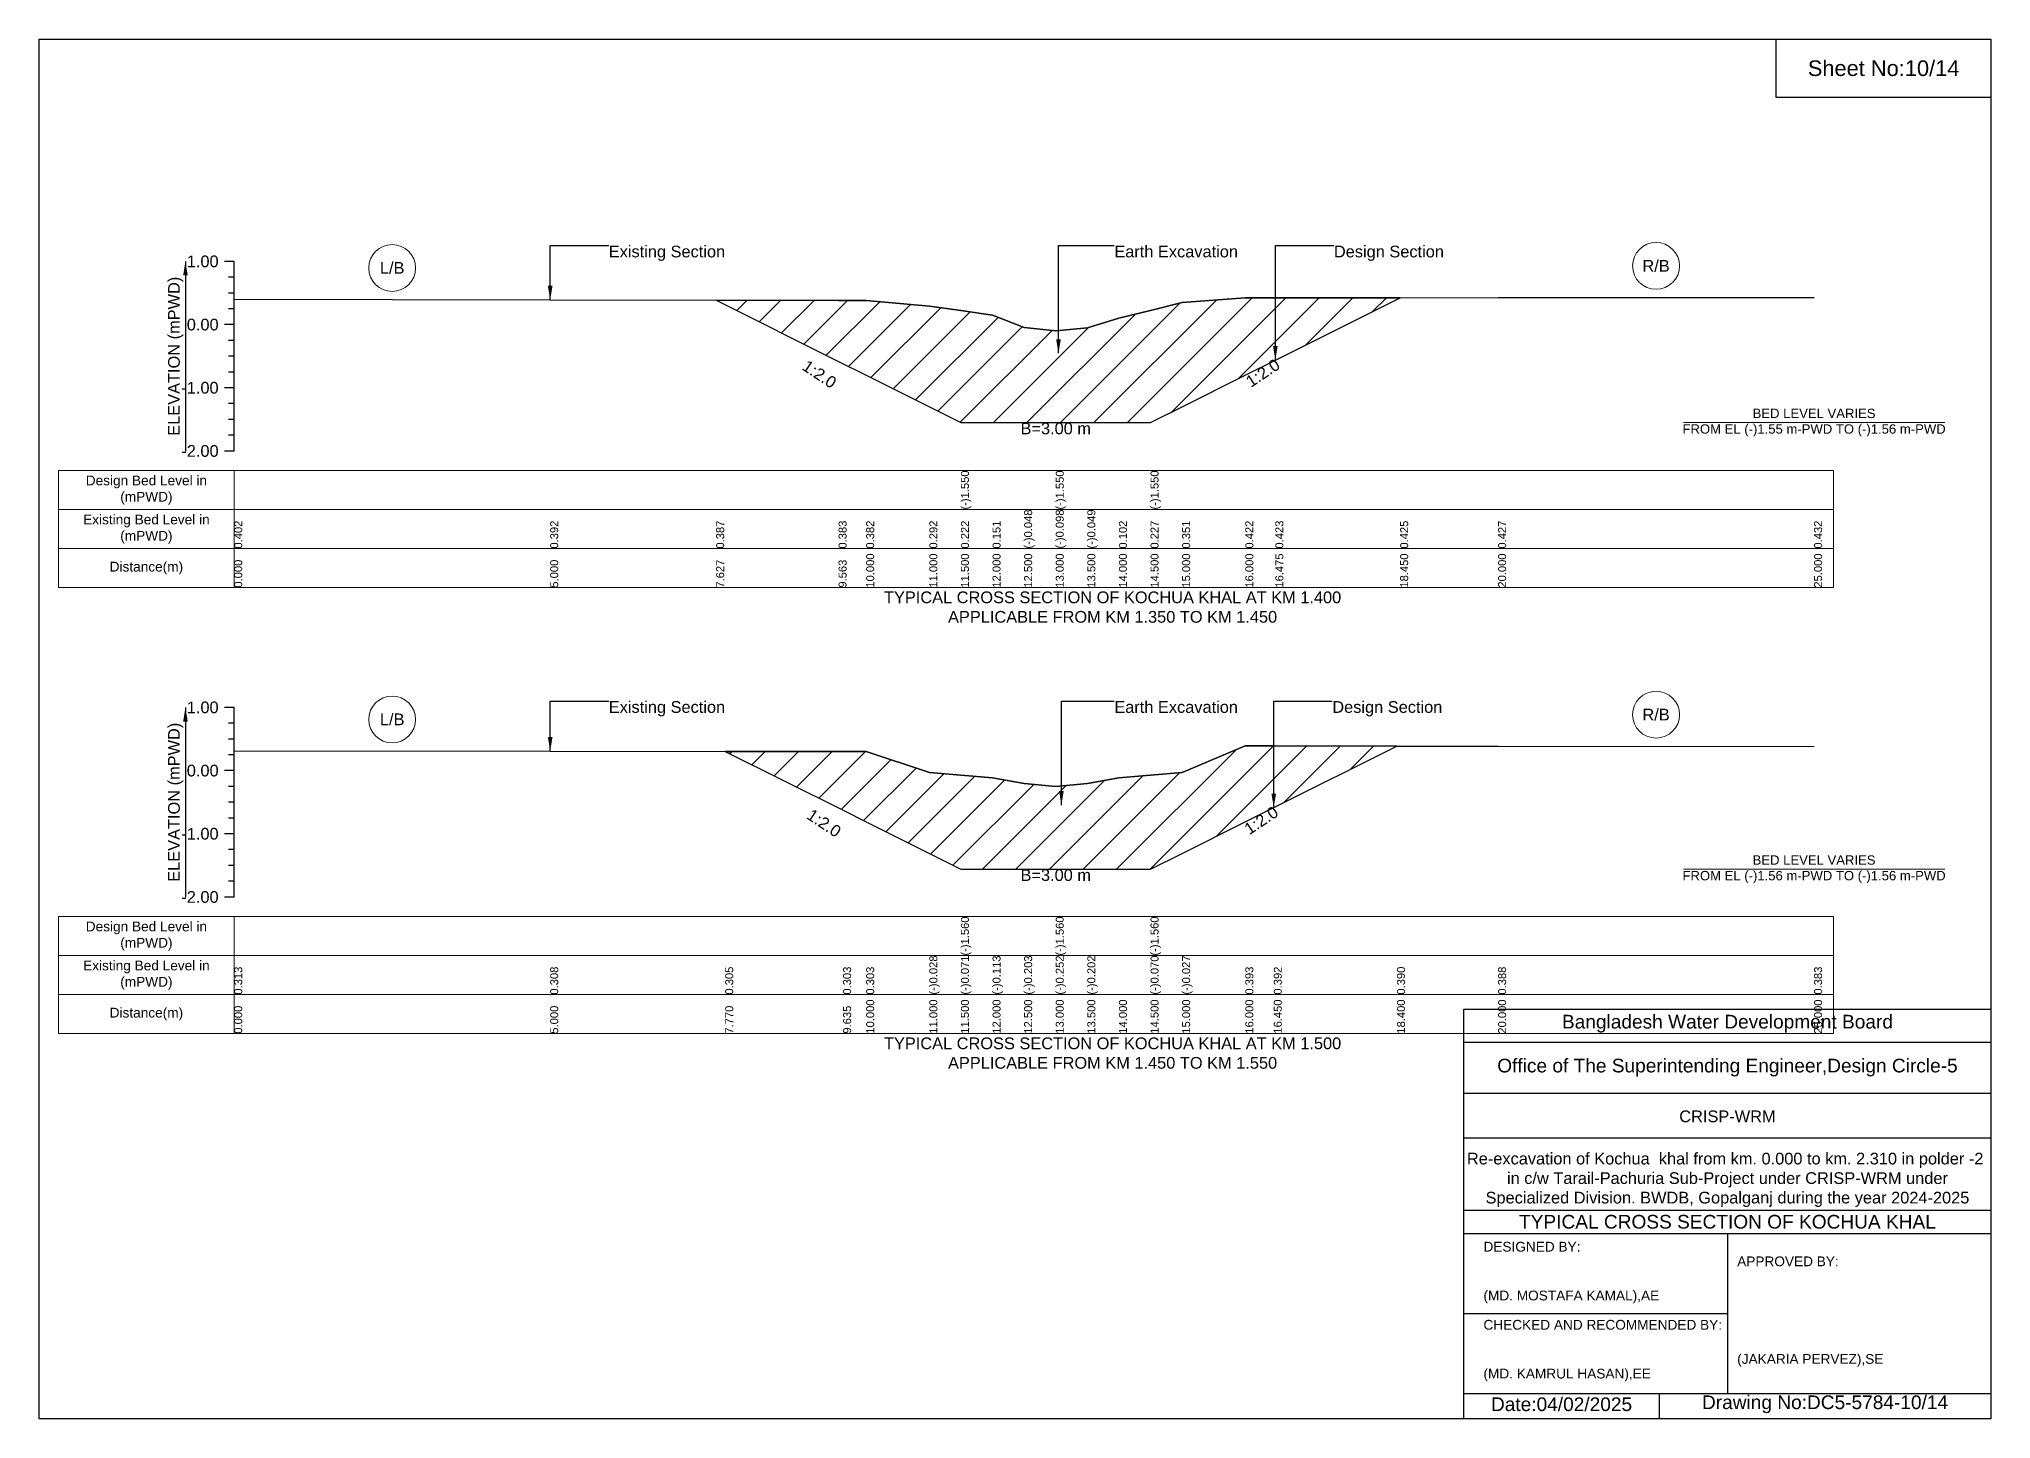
# Model space of a CAD drawing. Header units: inches. Extents: x 91000 to 258000, y -5743 to 6664.
# Drawn here: x 200000 to 208000, y -5656 to 0 of the extents above; entities that cross this region are included whole.
import ezdxf

# ---------------------------------------------------------------- set-up
doc = ezdxf.new("R2010")
doc.units = ezdxf.units.IN
doc.header["$LTSCALE"] = 7
doc.header["$MEASUREMENT"] = 0
for name, color, linetype, lineweight in [('Cross section Data Border', 7, 'Continuous', 9), ('Cross Section Labels', 7, 'Continuous', 9), ('Existing_Bed_Level for Xsection', 7, 'Continuous', 25)]:
    doc.layers.add(name, color=color, linetype=linetype, lineweight=lineweight)
doc.styles.get("Standard").update_dxf_attribs({"font": 'arial.ttf'})
doc.dimstyles.get("Standard").update_dxf_attribs({"dimtxt": 0.18, "dimasz": 0.18, "dimexe": 0.18, "dimexo": 0.0625, "dimgap": 0.09, "dimtad": 0, "dimtih": 1, "dimtoh": 1, "dimdec": 4, "dimzin": 0, "dimdsep": 46, "dimtxsty": 'Standard', "dimcen": 0.09, "dimadec": 0, "dimazin": 0, "dimtfac": 1, "dimtdec": 4, "dimtofl": 0, "dimtmove": 0, "dimatfit": 3, "dimfxl": 1, "dimtolj": 1, "dimtzin": 0, "dimarcsym": 0})

msp = doc.modelspace()

# ---------------------------------------------------------------- hatches: boundary and pattern name
at = {"layer": 'Existing_Bed_Level for Xsection'}
h = msp.add_hatch(dxfattribs=at)
h.set_pattern_fill('ANSI31', color=256, scale=777, style=0)
h.paths.add_polyline_path([(202775.3, -1070.5), (203276.9, -1321.3), (203390, -1377.8), (203649, -1507.3), (203778.5, -1572.1), (203908, -1572.1), (204037.5, -1572.1), (204167, -1572.1), (204296.5, -1572.1), (204426, -1572.1), (204555.5, -1572.1), (204685, -1507.3), (204944, -1377.8), (205067, -1316.3), (205578.6, -1060.5), (205067, -1061.2), (204944, -1061.3), (204685, -1079.7), (204555.5, -1112), (204426, -1144.2), (204296.5, -1183.3), (204167, -1196), (204037.5, -1183), (203908, -1131.5), (203778.5, -1113.2), (203649, -1095), (203390, -1071.7), (203276.9, -1071.5)])
h = msp.add_hatch(dxfattribs=at)
h.set_pattern_fill('ANSI31', color=256, scale=777, style=0)
h.paths.add_polyline_path([(202812.3, -2919.7), (203295.4, -3161.2), (203390, -3208.5), (203649, -3338), (203778.5, -3402.8), (203908, -3402.8), (204037.5, -3402.8), (204167, -3402.8), (204296.5, -3402.8), (204426, -3402.8), (204555.5, -3402.8), (204685, -3338), (204944, -3208.5), (205060.5, -3150.2), (205565.6, -2897.7), (205060.5, -2897.1), (204944, -2896.9), (204685, -3005.7), (204555.5, -3016.9), (204426, -3028), (204296.5, -3051.1), (204167, -3064), (204037.5, -3051.3), (203908, -3028), (203778.5, -3017), (203649, -3006), (203390, -2920.3), (203295.4, -2920.2)])

# ---------------------------------------------------------------- linework, layer by layer
for points in [[(200000, 0), (208000, 0), (208000, -5656), (200000, -5656)], [(207120, 0), (208000, 0), (208000, -240), (207120, -240)]]:
    msp.add_lwpolyline(points, close=True)
for points in [[(205840, -5656), (205840, -3976), (208000, -3976)], [(205840, -4112), (208000, -4112)], [(205840, -4320), (208000, -4320)], [(205840, -4504), (208000, -4504)], [(205840, -4800), (208000, -4800)], [(205840, -4896), (208000, -4896)], [(206920, -4896), (206920, -5552)], [(205840, -5224), (206920, -5224)], [(205840, -5552), (208000, -5552)], [(206640, -5552), (206640, -5656)]]:
    msp.add_lwpolyline(points)
at = {"layer": 'Cross section Data Border'}
for points in [[(200080, -1768.6), (207355, -1768.6), (207355, -2248.6), (200080, -2248.6)], [(200080, -3596.7), (207355, -3596.7), (207355, -4076.7), (200080, -4076.7)]]:
    msp.add_lwpolyline(points, close=True, dxfattribs=at)
for points in [[(200800, -1768.6), (200800, -2248.6)], [(200080, -1928.6), (207355, -1928.6)], [(200080, -2088.6), (207355, -2088.6)], [(200800, -3596.7), (200800, -4076.7)], [(200080, -3756.7), (207355, -3756.7)], [(200080, -3916.7), (207355, -3916.7)]]:
    msp.add_lwpolyline(points, dxfattribs=at)
at = {"layer": 'Cross Section Labels'}
for points in [[(206739.2, -1572.1), (207810.8, -1572.1)], [(206739.2, -3402.8), (207810.8, -3402.8)]]:
    msp.add_lwpolyline(points, dxfattribs=at)
for centre in [(201447.5, -938.3), (206627.5, -929.9), (201447.5, -2788.8), (206627.5, -2769.4)]:
    msp.add_circle(centre, 96, dxfattribs=at)
at = {"layer": 'Existing_Bed_Level for Xsection'}
for points in [[(200800, -911.6), (200760, -911.6)], [(200800, -1688.6), (200800, -1429.6), (200800, -1170.6), (200800, -911.6)], [(200800, -976.4), (200776, -976.4)], [(200800, -1041.1), (200776, -1041.1)], [(200800, -1105.9), (200776, -1105.9)], [(200800, -1066.5), (202095, -1069.1), (202775.3, -1070.5), (203276.9, -1071.5), (203390, -1071.7), (203649, -1095), (203778.5, -1113.2), (203778.5, -1113.2), (203908, -1131.5), (204037.5, -1183), (204167, -1196), (204167, -1196), (204296.5, -1183.3), (204426, -1144.2), (204555.5, -1112), (204555.5, -1112), (204685, -1079.7), (204944, -1061.3), (205067, -1061.2), (205578.6, -1060.5), (205980, -1060), (207275, -1058.7)], [(200800, -1170.6), (200760, -1170.6)], [(200800, -1235.4), (200776, -1235.4)], [(200800, -1300.1), (200776, -1300.1)], [(200800, -1429.6), (200760, -1429.6)], [(200800, -1364.9), (200776, -1364.9)], [(200800, -1494.4), (200776, -1494.4)], [(200800, -1559.1), (200776, -1559.1)], [(200800, -1623.9), (200776, -1623.9)], [(200800, -1688.6), (200760, -1688.6)], [(200800, -2739.7), (200760, -2739.7)], [(200800, -3516.7), (200800, -3257.7), (200800, -2998.7), (200800, -2739.7)], [(200800, -2804.5), (200776, -2804.5)], [(200800, -2869.2), (200776, -2869.2)], [(200800, -2934), (200776, -2934)], [(200800, -2917.7), (202095, -2919), (202812.3, -2919.7), (203295.4, -2920.2), (203390, -2920.3), (203649, -3006), (203778.5, -3017), (203778.5, -3017), (203908, -3028), (204037.5, -3051.3), (204167, -3064), (204167, -3064), (204296.5, -3051.1), (204426, -3028), (204555.5, -3016.9), (204555.5, -3016.9), (204685, -3005.7), (204944, -2896.9), (205060.5, -2897.1), (205565.6, -2897.7), (205980, -2898.2), (207275, -2899.5)], [(200800, -2998.7), (200760, -2998.7)], [(200800, -3063.5), (200776, -3063.5)], [(200800, -3128.2), (200776, -3128.2)], [(200800, -3193), (200776, -3193)], [(200800, -3257.7), (200760, -3257.7)], [(200800, -3322.5), (200776, -3322.5)], [(200800, -3387.2), (200776, -3387.2)], [(200800, -3516.7), (200760, -3516.7)], [(200800, -3452), (200776, -3452)]]:
    msp.add_lwpolyline(points, dxfattribs=at)
for points in [[(202775.3, -1070.5), (203276.9, -1321.3), (203390, -1377.8), (203649, -1507.3), (203778.5, -1572.1), (203778.5, -1572.1), (203908, -1572.1), (204037.5, -1572.1), (204167, -1572.1), (204167, -1572.1), (204296.5, -1572.1), (204426, -1572.1), (204555.5, -1572.1), (204555.5, -1572.1), (204685, -1507.3), (204944, -1377.8), (205067, -1316.3), (205578.6, -1060.5), (205067, -1061.2), (204944, -1061.3), (204685, -1079.7), (204555.5, -1112), (204555.5, -1112), (204426, -1144.2), (204296.5, -1183.3), (204167, -1196), (204167, -1196), (204037.5, -1183), (203908, -1131.5), (203778.5, -1113.2), (203778.5, -1113.2), (203649, -1095), (203390, -1071.7), (203276.9, -1071.5)], [(202812.3, -2919.7), (202812.3, -2919.7), (203295.4, -3161.2), (203390, -3208.5), (203649, -3338), (203778.5, -3402.8), (203778.5, -3402.8), (203908, -3402.8), (204037.5, -3402.8), (204167, -3402.8), (204167, -3402.8), (204296.5, -3402.8), (204426, -3402.8), (204555.5, -3402.8), (204555.5, -3402.8), (204685, -3338), (204944, -3208.5), (205060.5, -3150.2), (205565.6, -2897.7), (205565.6, -2897.7), (205565.6, -2897.7), (205060.5, -2897.1), (204944, -2896.9), (204685, -3005.7), (204555.5, -3016.9), (204555.5, -3016.9), (204426, -3028), (204296.5, -3051.1), (204167, -3064), (204167, -3064), (204037.5, -3051.3), (203908, -3028), (203778.5, -3017), (203778.5, -3017), (203649, -3006), (203390, -2920.3), (203295.4, -2920.2), (202812.3, -2919.7)]]:
    msp.add_lwpolyline(points, close=True, dxfattribs=at)

# ---------------------------------------------------------------- texts
at = {"attachment_point": 5}
for s, insert, char_height in [('Sheet No:10/14', (207560, -120), 64), ('Bangladesh Water Development Board', (206920, -4036), 56), ('Office of The Superintending Engineer,Design Circle-5', (206920, -4216), 56)]:
    msp.add_mtext(s, dxfattribs=dict(at, insert=insert, char_height=char_height))
for s, insert, char_height, width, attachment_point in [('CRISP-WRM', (206920, -4416), 48, 2240, 5), ('Re-excavation of Kochua  khal from km. 0.000 to km. 2.310 in polder -2  in c/w Tarail-Pachuria Sub-Project under CRISP-WRM under Specialized Division. BWDB, Gopalganj during the year 2024-2025', (206920, -4676), 48, 2160, 5), ('TYPICAL CROSS SECTION OF KOCHUA KHAL', (206920, -4848), 56, 2240, 5), ('DESIGNED BY:^J^J^J(MD. MOSTAFA KAMAL),AE', (205920, -5056), 40, 1120, 4), ('APPROVED BY:^J^J^J^J^J^J(JAKARIA PERVEZ),SE', (206960, -5216), 40, 1120, 4), ('CHECKED AND RECOMMENDED BY:^J^J^J(MD. KAMRUL HASAN),EE', (205920, -5376), 40, 1120, 4), ('Date:04/02/2025', (206240, -5596), 56, 1120, 5), ('Drawing No:DC5-5784-10/14', (207320, -5596), 56, 1760, 5)]:
    msp.add_mtext(s, dxfattribs=dict(insert=insert, char_height=char_height, width=width, attachment_point=attachment_point))
at = {"layer": 'Cross section Data Border', "char_height": 40, "width": 640, "attachment_point": 5}
for s, insert in [('Design Bed Level in (mPWD)', (200440, -1848.6)), ('Existing Bed Level in (mPWD)', (200440, -2008.6)), ('Distance(m)', (200440, -2168.6)), ('Design Bed Level in (mPWD)', (200440, -3676.7)), ('Existing Bed Level in (mPWD)', (200440, -3836.7)), ('Distance(m)', (200440, -3996.7))]:
    msp.add_mtext(s, dxfattribs=dict(at, insert=insert))
at = {"layer": 'Cross Section Labels'}
for s, insert, char_height, attachment_point in [('Existing Section', (202335, -846.9), 48, 1), ('Earth Excavation', (204407, -846.9), 48, 1), ('Design Section', (205307, -846.9), 48, 1), ('L/B', (201447.5, -938.3), 48, 5), ('R/B', (206627.5, -929.9), 48, 5), ('BED LEVEL VARIES ^JFROM EL (-)1.55 m-PWD TO (-)1.56 m-PWD', (207275, -1572.1), 38.4, 5), ('B=3.00 m', (204167, -1572.1), 48, 2), ('TYPICAL CROSS SECTION OF KOCHUA KHAL AT KM 1.400^JAPPLICABLE FROM KM 1.350 TO KM 1.450', (204400, -2328.6), 48, 5), ('Existing Section', (202335, -2713.8), 48, 1), ('Earth Excavation', (204407, -2713.8), 48, 1), ('Design Section', (205300.5, -2713.8), 48, 1), ('L/B', (201447.5, -2788.8), 48, 5), ('R/B', (206627.5, -2769.4), 48, 5), ('BED LEVEL VARIES ^JFROM EL (-)1.56 m-PWD TO (-)1.56 m-PWD', (207275, -3402.8), 38.4, 5), ('B=3.00 m', (204167, -3402.8), 48, 2), ('TYPICAL CROSS SECTION OF KOCHUA KHAL AT KM 1.500^JAPPLICABLE FROM KM 1.450 TO KM 1.550', (204400, -4156.7), 48, 5)]:
    msp.add_mtext(s, dxfattribs=dict(at, insert=insert, char_height=char_height, attachment_point=attachment_point))
at = {"layer": 'Cross Section Labels', "char_height": 48, "attachment_point": 2}
for insert, rotation in [((203212.1, -1353.6), 326.30993), ((205002.3, -1348.7), 33.69007), ((203230.7, -3193.6), 326.30993), ((204995.8, -3182.6), 33.69007)]:
    msp.add_mtext('1:2.0', dxfattribs=dict(at, insert=insert, rotation=rotation))
at = {"layer": 'Existing_Bed_Level for Xsection', "char_height": 48, "attachment_point": 6}
for s, insert in [('1.00', (200736, -911.6)), ('0.00', (200736, -1170.6)), ('-1.00', (200736, -1429.6)), ('-2.00', (200736, -1688.6)), ('1.00', (200736, -2739.7)), ('0.00', (200736, -2998.7)), ('-1.00', (200736, -3257.7)), ('-2.00', (200736, -3516.7))]:
    msp.add_mtext(s, dxfattribs=dict(at, insert=insert))
at = {"layer": 'Existing_Bed_Level for Xsection', "rotation": 90}
for s, insert, char_height, attachment_point in [('ELEVATION (mPWD)', (200560, -1300.1), 48, 5), ('(-)1.550', (203778.5, -1928.6), 32.8, 1), ('(-)1.550', (204167, -1928.6), 32.8, 1), ('(-)1.550', (204555.5, -1928.6), 32.8, 1), ('0.402', (200800, -2088.6), 32.8, 1), ('0.392', (202095, -2088.6), 32.8, 1), ('0.387', (202775.3, -2088.6), 32.8, 1), ('0.383', (203276.9, -2088.6), 32.8, 1), ('0.382', (203390, -2088.6), 32.8, 1), ('0.292', (203649, -2088.6), 32.8, 1), ('0.222', (203778.5, -2088.6), 32.8, 1), ('0.151', (203908, -2088.6), 32.8, 1), ('(-)0.048', (204037.5, -2088.6), 32.8, 1), ('(-)0.098', (204167, -2088.6), 32.8, 1), ('(-)0.049', (204296.5, -2088.6), 32.8, 1), ('0.102', (204426, -2088.6), 32.8, 1), ('0.227', (204555.5, -2088.6), 32.8, 1), ('0.351', (204685, -2088.6), 32.8, 1), ('0.422', (204944, -2088.6), 32.8, 1), ('0.423', (205067, -2088.6), 32.8, 1), ('0.425', (205578.6, -2088.6), 32.8, 1), ('0.427', (205980, -2088.6), 32.8, 1), ('0.432', (207275, -2088.6), 32.8, 1), ('0.000', (200800, -2248.6), 32.8, 1), ('5.000', (202095, -2248.6), 32.8, 1), ('7.627', (202775.3, -2248.6), 32.8, 1), ('9.563', (203276.9, -2248.6), 32.8, 1), ('10.000', (203390, -2248.6), 32.8, 1), ('11.000', (203649, -2248.6), 32.8, 1), ('11.500', (203778.5, -2248.6), 32.8, 1), ('12.000', (203908, -2248.6), 32.8, 1), ('12.500', (204037.5, -2248.6), 32.8, 1), ('13.000', (204167, -2248.6), 32.8, 1), ('13.500', (204296.5, -2248.6), 32.8, 1), ('14.000', (204426, -2248.6), 32.8, 1), ('14.500', (204555.5, -2248.6), 32.8, 1), ('15.000', (204685, -2248.6), 32.8, 1), ('16.000', (204944, -2248.6), 32.8, 1), ('16.475', (205067, -2248.6), 32.8, 1), ('18.450', (205578.6, -2248.6), 32.8, 1), ('20.000', (205980, -2248.6), 32.8, 1), ('25.000', (207275, -2248.6), 32.8, 1), ('ELEVATION (mPWD)', (200560, -3128.2), 48, 5), ('(-)1.560', (203778.5, -3756.7), 32.8, 1), ('(-)1.560', (204167, -3756.7), 32.8, 1), ('(-)1.560', (204555.5, -3756.7), 32.8, 1), ('(-)0.028', (203649, -3916.7), 32.8, 1), ('(-)0.071', (203778.5, -3916.7), 32.8, 1), ('(-)0.113', (203908, -3916.7), 32.8, 1), ('(-)0.203', (204037.5, -3916.7), 32.8, 1), ('(-)0.252', (204167, -3916.7), 32.8, 1), ('(-)0.202', (204296.5, -3916.7), 32.8, 1), ('(-)0.070', (204555.5, -3916.7), 32.8, 1), ('(-)0.027', (204685, -3916.7), 32.8, 1), ('0.313', (200800, -3916.7), 32.8, 1), ('0.308', (202095, -3916.7), 32.8, 1), ('0.305', (202812.3, -3916.7), 32.8, 1), ('0.303', (203295.4, -3916.7), 32.8, 1), ('0.303', (203390, -3916.7), 32.8, 1), ('0.393', (204944, -3916.7), 32.8, 1), ('0.392', (205060.5, -3916.7), 32.8, 1), ('0.390', (205565.6, -3916.7), 32.8, 1), ('0.388', (205980, -3916.7), 32.8, 1), ('0.383', (207275, -3916.7), 32.8, 1), ('0.000', (200800, -4076.7), 32.8, 1), ('5.000', (202095, -4076.7), 32.8, 1), ('7.770', (202812.3, -4076.7), 32.8, 1), ('9.635', (203295.4, -4076.7), 32.8, 1), ('10.000', (203390, -4076.7), 32.8, 1), ('11.000', (203649, -4076.7), 32.8, 1), ('11.500', (203778.5, -4076.7), 32.8, 1), ('12.000', (203908, -4076.7), 32.8, 1), ('12.500', (204037.5, -4076.7), 32.8, 1), ('13.000', (204167, -4076.7), 32.8, 1), ('13.500', (204296.5, -4076.7), 32.8, 1), ('14.000', (204426, -4076.7), 32.8, 1), ('14.500', (204555.5, -4076.7), 32.8, 1), ('15.000', (204685, -4076.7), 32.8, 1), ('16.000', (204944, -4076.7), 32.8, 1), ('16.450', (205060.5, -4076.7), 32.8, 1), ('18.400', (205565.6, -4076.7), 32.8, 1), ('20.000', (205980, -4076.7), 32.8, 1), ('25.000', (207275, -4076.7), 32.8, 1)]:
    msp.add_mtext(s, dxfattribs=dict(at, insert=insert, char_height=char_height, attachment_point=attachment_point))

# ---------------------------------------------------------------- leaders
at = {"layer": 'Cross Section Labels', "annotation_type": 0, "has_hookline": 1, "hookline_direction": 0}
for points, text_width in [([(202095, -1069.1), (202095, -846.9), (202334.9, -846.9)], 467.2), ([(204178.1, -1288.2), (204178.1, -846.9), (204406.9, -846.9)], 497), ([(205067, -1316.3), (205067, -846.9), (205307, -846.9)], 441.2), ([(202095, -2919), (202095, -2713.8), (202334.9, -2713.8)], 467.2), ([(204190.2, -3139.9), (204190.2, -2713.8), (204406.9, -2713.8)], 497), ([(205060.5, -3150.2), (205060.5, -2713.8), (205300.5, -2713.8)], 441.2)]:
    msp.add_leader(points, dimstyle='Standard', override={"dimasz": 57.6}, dxfattribs=dict(at, text_width=text_width))
at = {"layer": 'Existing_Bed_Level for Xsection'}
for points in [[(200600, -911.6), (200600, -1688.6)], [(200600, -2739.7), (200600, -3516.7)]]:
    msp.add_leader(points, dimstyle='Standard', override={"dimasz": 57.6}, dxfattribs=at)

doc.saveas('drawing.dxf')
